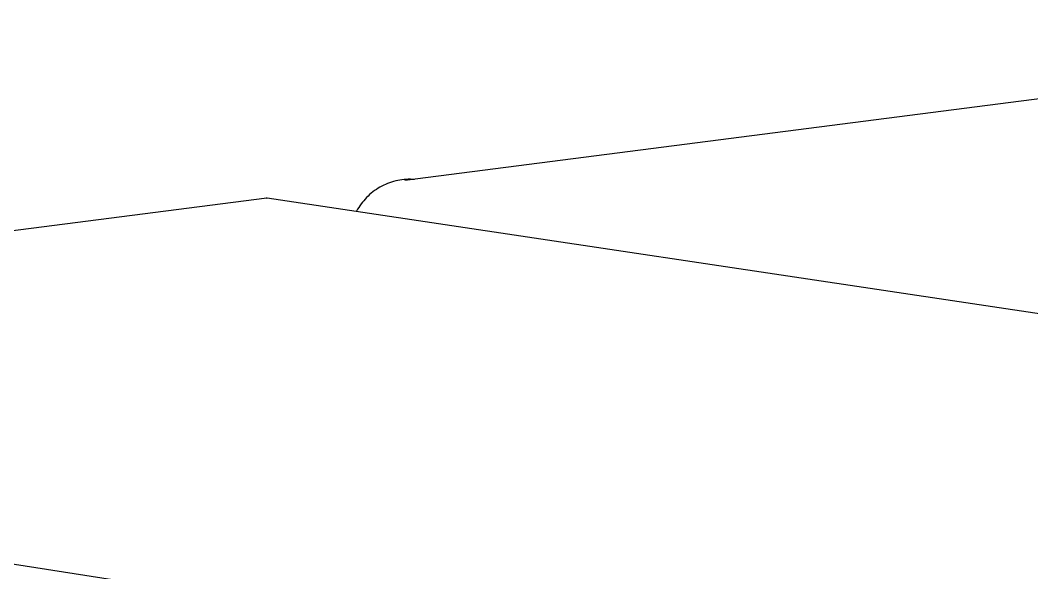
# Model space of a CAD drawing. Header units: millimetres. Extents: x 1287 to 5317, y -239 to 2577.
# Drawn here: x 2115.06 to 2157.06, y 993.34 to 1016.28 of the extents above; entities that cross this region are included whole.
import ezdxf

# ---------------------------------------------------------------- set-up
doc = ezdxf.new("R2010")
doc.units = ezdxf.units.MM
doc.header["$MEASUREMENT"] = 0
doc.layers.add('Utwórz2D linie widoczne', color=7, linetype='Continuous', true_color=0x000000)

msp = doc.modelspace()

# ---------------------------------------------------------------- linework, layer by layer
at = {"layer": 'Utwórz2D linie widoczne'}
for p, q in [((2131.027, 1009.648), (2182.679, 1016.283)), ((2130.397, 1009.531), (2130.314, 1009.5)), ((2130.48, 1009.559), (2130.397, 1009.531)), ((2130.564, 1009.585), (2130.48, 1009.559)), ((2130.649, 1009.607), (2130.564, 1009.585)), ((2130.735, 1009.626), (2130.649, 1009.607)), ((2130.822, 1009.642), (2130.735, 1009.626)), ((2130.909, 1009.656), (2130.822, 1009.642)), ((2130.996, 1009.666), (2130.909, 1009.656)), ((2131.084, 1009.673), (2130.996, 1009.666)), ((2131.171, 1009.677), (2131.084, 1009.673)), ((2131.259, 1009.678), (2131.171, 1009.677)), ((2131.347, 1009.676), (2131.259, 1009.678)), ((2131.435, 1009.671), (2131.347, 1009.676)), ((2129.705, 1009.153), (2129.636, 1009.099)), ((2129.776, 1009.206), (2129.705, 1009.153)), ((2129.848, 1009.256), (2129.776, 1009.206)), ((2129.922, 1009.303), (2129.848, 1009.256)), ((2129.998, 1009.348), (2129.922, 1009.303)), ((2130.075, 1009.39), (2129.998, 1009.348)), ((2130.153, 1009.43), (2130.075, 1009.39)), ((2130.233, 1009.466), (2130.153, 1009.43)), ((2130.314, 1009.5), (2130.233, 1009.466)), ((2071.93, 1002.056), (2125.305, 1008.912)), ((2125.315, 1008.913), (2125.27, 1008.879)), ((2125.315, 1008.913), (2354.354, 974.513)), ((2129.268, 1008.722), (2129.214, 1008.652)), ((2129.324, 1008.79), (2129.268, 1008.722)), ((2129.382, 1008.856), (2129.324, 1008.79)), ((2129.442, 1008.92), (2129.382, 1008.856)), ((2129.505, 1008.982), (2129.442, 1008.92)), ((2129.569, 1009.041), (2129.505, 1008.982)), ((2129.636, 1009.099), (2129.569, 1009.041)), ((2129.069, 1008.432), (2129.026, 1008.355)), ((2129.115, 1008.507), (2129.069, 1008.432)), ((2129.163, 1008.581), (2129.115, 1008.507)), ((2129.214, 1008.652), (2129.163, 1008.581)), ((2066.03, 1001.297), (2294.632, 965.694))]:
    msp.add_line(p, q, dxfattribs=at)

doc.saveas('drawing.dxf')
